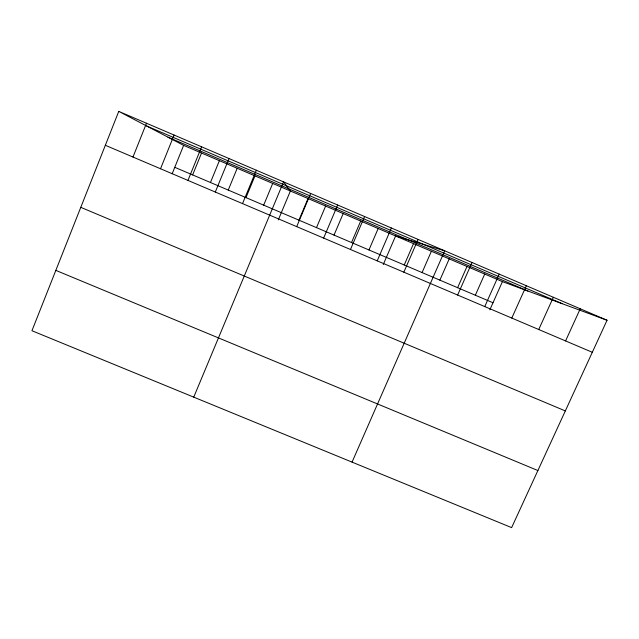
<?xml version="1.0" encoding="UTF-8"?>
<svg xmlns="http://www.w3.org/2000/svg" width="639" height="639" viewBox="0 0 639 639"><rect width="100%" height="100%" fill="white"/><g stroke="black" fill="none" stroke-linecap="round" stroke-linejoin="round"><path stroke-width="0.96" d="M118.758 111.378L31.95 330.73L511.623 527.622L607.05 320.251L118.758 111.378L183.633 145.388L502.43 281.623L607.05 320.251M132.984 157.042L146.483 123.239M160.525 168.752L174.104 135.053M172.171 173.736L183.633 145.388M187.962 180.414L201.612 146.826M192.635 174.918L201.533 153.04M210.463 182.506L219.393 160.669M215.303 192.035L229.026 158.552M228.243 190.071L237.205 168.281M242.532 203.609L256.343 170.23M245.983 197.627L254.977 175.877M263.675 205.151L272.701 183.457M193.745 397.138L283.548 181.875L290.386 191.013L278.292 219.912M298.94 220.159L308.03 198.545M296.704 226.637L310.658 193.465M316.505 227.636L325.626 206.07M323.638 238.083L337.664 205.023M334.029 235.096L343.183 213.57M351.514 242.54L360.7 221.054M350.468 249.49L364.573 216.533M368.959 249.961L378.168 228.522M377.21 260.856L391.38 227.995M383.264 264.522L395.605 235.975L444.696 250.807L352.057 462.117M404.239 264.977L413.513 243.627M403.84 272.182L418.09 239.425M422.075 272.565L431.389 251.263M439.872 280.138L449.209 258.883M457.62 287.694L466.997 266.479M457.628 295.042L472.013 262.493M475.328 295.234L484.729 274.059M484.761 306.576L499.227 274.131M489.841 309.819L502.43 281.623M511.799 318.07L526.336 285.729M538.741 329.516L553.342 297.279M565.571 340.922L580.244 308.789M55.833 270.377L537.894 470.536M80.786 207.34L565.323 410.925M105.339 145.293L592.305 352.289M167.937 137.161L527.966 291.049M174.767 167.314L492.996 302.75M146.77 126.067L562.176 303.685"/></g></svg>
